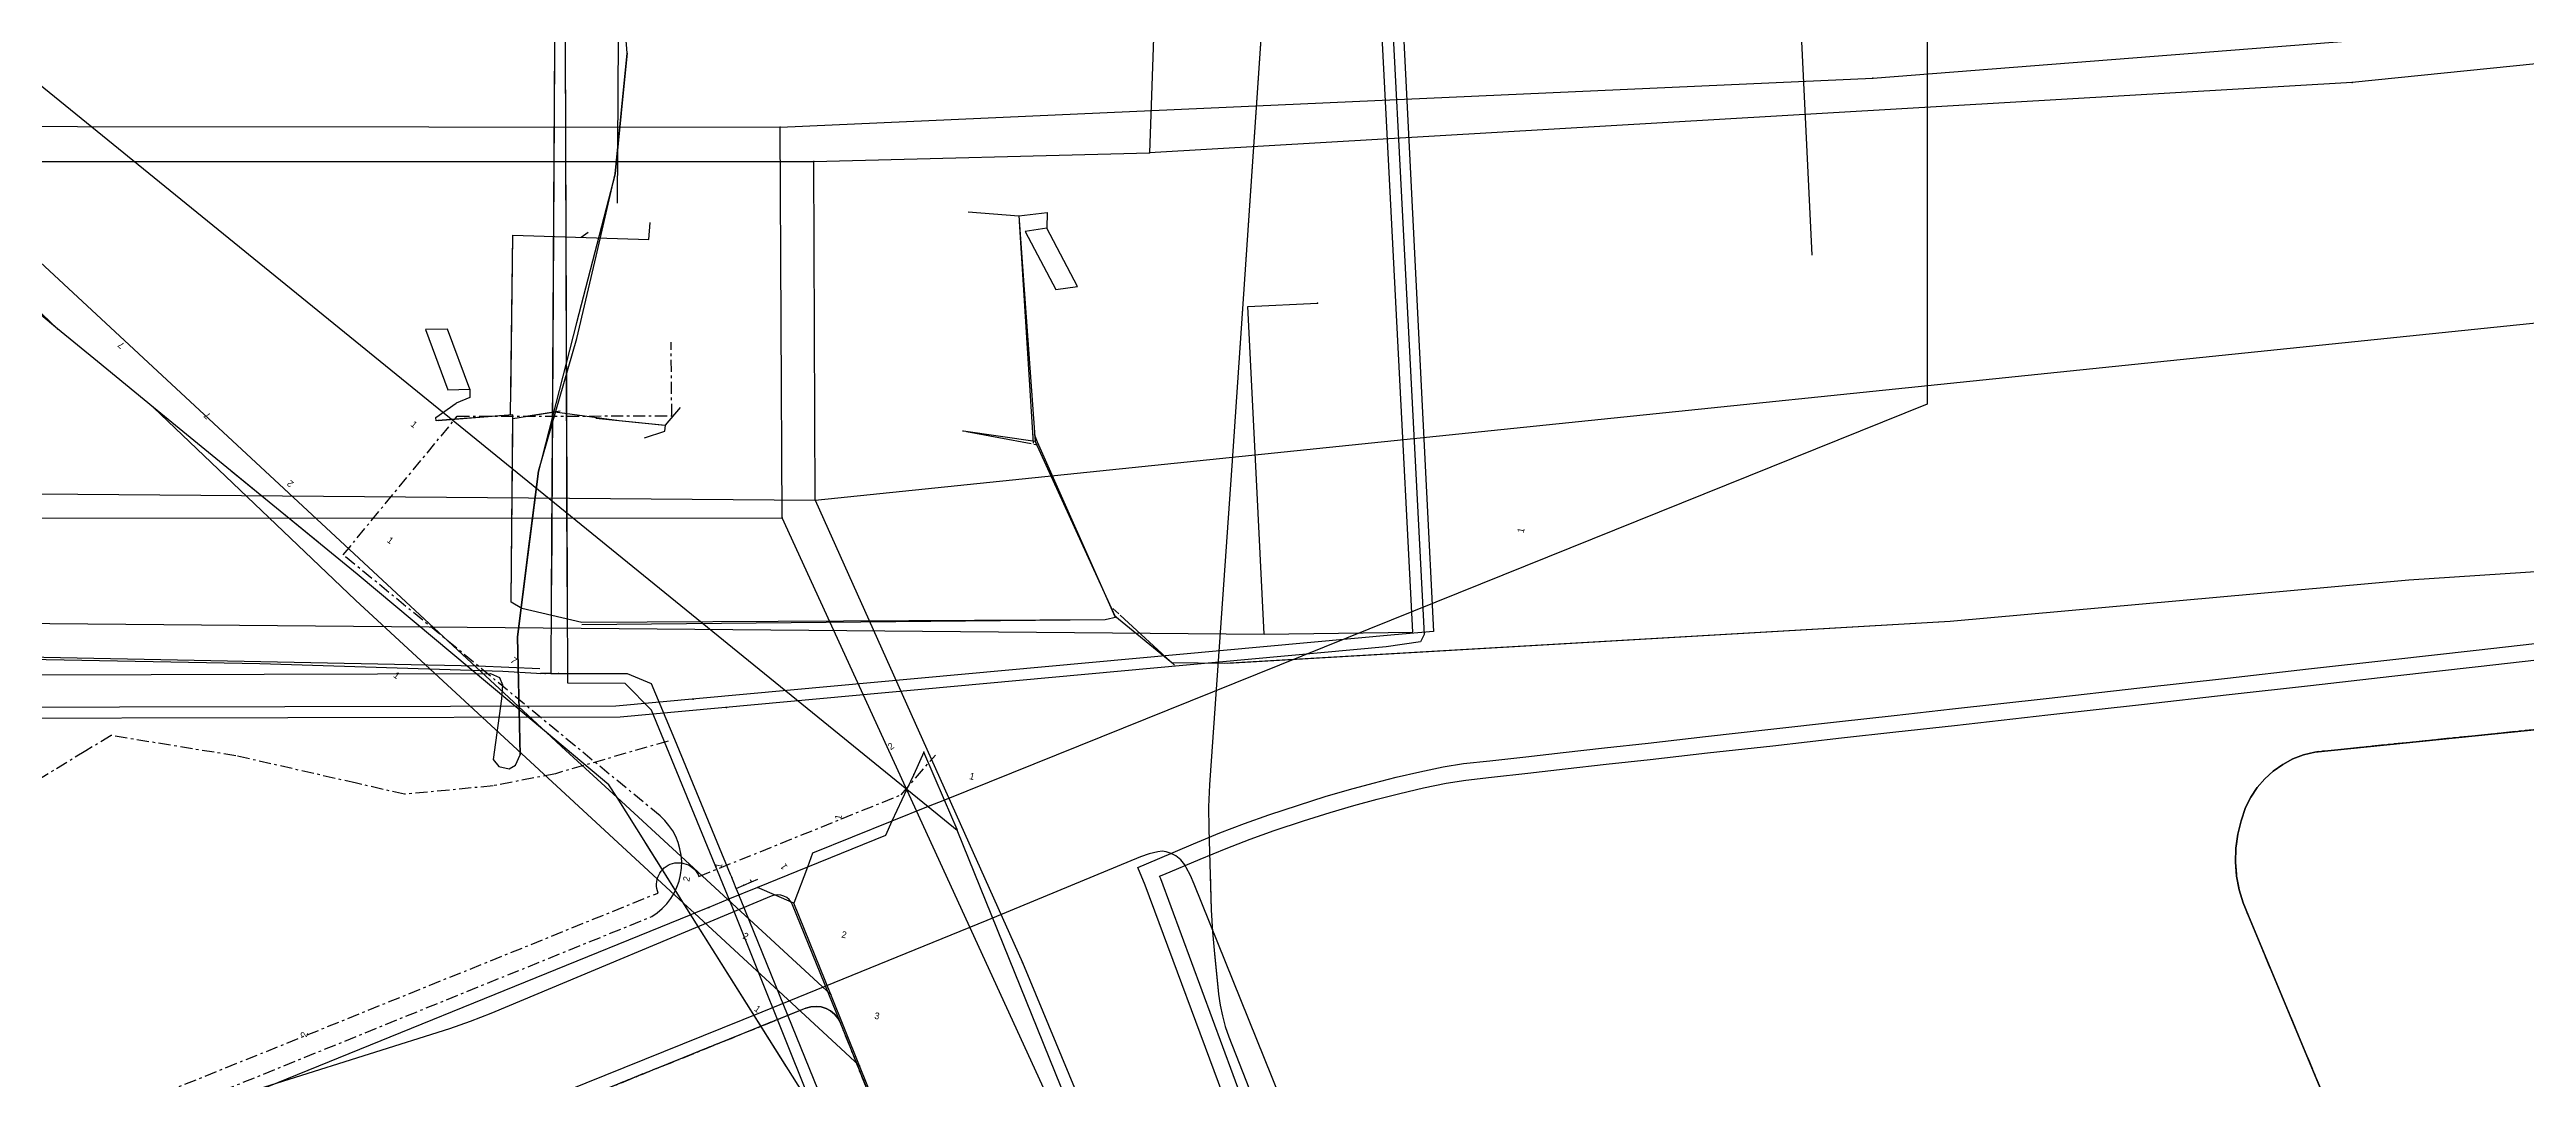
# Model space of a CAD drawing. Header units: metres. Extents: x -529 to 260, y -315 to 217.
# Drawn here: x -62.5 to 49.6, y -44.9 to 1.7 of the extents above; entities that cross this region are included whole.
import ezdxf

# ---------------------------------------------------------------- set-up
doc = ezdxf.new("R2010")
doc.units = ezdxf.units.M
doc.linetypes.add('DISUSED', pattern=[0.9943, 0.55, -0.1666, 0.1111, -0.1666])
for name, color, linetype, true_color in [('GM0772_ELS_Elektriciteitskabel', 7, 'Continuous', 0x960000), ('GM0772_ELS_Mantelbuis', 7, 'Continuous', 0x960000), ('GM0772_GWA_Appurtenance', 7, 'Continuous', 0xba38a8), ('GM0772_GWA_Rioolleiding', 7, 'Continuous', 0xba38a8), ('KL1001_WAT_Appurtenance', 7, 'Continuous', 0x0000ff), ('KL1001_WAT_Mantelbuis', 7, 'Continuous', 0x0000ff), ('KL1001_WAT_Waterleiding', 7, 'Continuous', 0x0000ff), ('KL1031_ELS_Duct', 7, 'Continuous', 0x960000), ('KL1031_ELS_Elektriciteitskabel', 7, 'Continuous', 0x960000), ('KL1031_ELS_ExtraDetailinfo', 7, 'Continuous', 0x960000), ('KL1031_ELS_Mantelbuis', 7, 'Continuous', 0x960000), ('KL1031_EMS_Elektriciteitskabel', 7, 'Continuous', 0xc80000), ('KL1031_EMS_Mantelbuis', 7, 'Continuous', 0xc80000), ('KL1031_GLD_Mantelbuis', 7, 'Continuous', 0xffaf3c), ('KL1031_GLD_OlieGasChemicalienPijpleiding', 7, 'Continuous', 0xffaf3c), ('KL1049_DAT_ExtraDetailinfo', 7, 'Continuous', 0x00ff00), ('KL1049_DAT_Mantelbuis', 7, 'Continuous', 0x00ff00), ('KL1049_DAT_Telecommunicatiekabel', 7, 'Continuous', 0x00ff00), ('KL1051_DAT_Annotatie', 7, 'Continuous', 0xffffff), ('KL1051_DAT_Appurtenance', 7, 'Continuous', 0x00ff00), ('KL1051_DAT_Kabelbed', 7, 'Continuous', 0x00ff00), ('KL1051_DAT_Mantelbuis', 7, 'Continuous', 0x00ff00), ('KL1233_WRM_Appurtenance', 7, 'Continuous', 0x008080), ('KL1233_WRM_ThermischePijpleiding', 7, 'Continuous', 0x008080)]:
    doc.layers.add(name, color=color, linetype=linetype, true_color=true_color)

msp = doc.modelspace()

# ---------------------------------------------------------------- linework, layer by layer
at = {"layer": 'GM0772_ELS_Elektriciteitskabel', "linetype": 'CONTINUOUS'}
for points in [[(-41.62, -14.83), (-41.52, -6.7), (-35.36, -6.9), (-35.3, -6.13)], [(-38.43, -6.8), (-38.11, -6.57)], [(-20.91, -5.65), (-18.61, -5.82), (-17.87, -16.04), (-14.27, -23.93), (-11.69, -26.05), (-9.3, -26.08), (23.54, -24.18), (44.31, -22.3), (56.01, -21.54), (78.7, -19.58), (79.9, -19.33)], [(-18.61, -5.82), (-17.33, -5.67)], [(-18.33, -6.53), (-16.94, -9.16), (-15.95, -9.02), (-17.34, -6.39), (-18.33, -6.53)], [(-17.33, -5.67), (-17.34, -6.39)], [(-43.46, -13.68), (-44.47, -10.96), (-45.47, -10.97), (-44.46, -13.7), (-43.46, -13.68)], [(-41.52, -14.83), (-44.91, -15.09), (-44.99, -15.1), (-45, -14.95), (-44.08, -14.3)], [(-43.46, -13.68), (-43.46, -14.05), (-44.08, -14.3)], [(-34.61, -15.31), (-33.93, -14.5)], [(-14.18, -24), (-14.71, -24.12), (-38.4, -24.24), (-41.11, -23.6), (-41.59, -23.32), (-41.52, -14.83)], [(-41.52, -15), (-39.61, -14.7), (-36.71, -15.09), (-34.61, -15.31)], [(-35.56, -15.87), (-34.63, -15.57), (-34.61, -15.31)], [(-17.87, -16.04), (-21.12, -15.58), (-21.16, -15.58)]]:
    msp.add_lwpolyline(points, dxfattribs=at)
at = {"layer": 'GM0772_ELS_Mantelbuis', "linetype": 'CONTINUOUS'}
for points in [[(-36.74, 4.75), (-36.8, -5.25)], [(16.71, 4.27), (17.28, -7.6)], [(-41.61, -14.21), (-41.52, -6.72)], [(-18.59, -6.09), (-17.96, -16.12)], [(-44.9, -15.09), (-41.7, -14.84)], [(-41.59, -23.19), (-41.52, -15.55)], [(-39.37, -14.67), (-40.92, -14.91)], [(-37.76, -14.98), (-34.63, -15.31)], [(-18.06, -16.15), (-20.98, -15.61)], [(-17.77, -16.21), (-17.93, -16.18)], [(-17.76, -16.07), (-17.91, -15.73)], [(-14.25, -23.98), (-17.76, -16.07)], [(-9.15, -26.07), (23.54, -24.18), (44.31, -22.3), (56.01, -21.54), (78.7, -19.58)], [(-14.71, -24.12), (-38.4, -24.34)], [(-14.36, -23.6), (-14.09, -23.84)], [(-14.03, -23.9), (-11.56, -26.16)]]:
    msp.add_lwpolyline(points, dxfattribs=at)
at = {"layer": 'GM0772_GWA_Appurtenance'}
for p in [(20.04, 0.41), (41.74, 0.21), (-29.42, -1.81), (-12.7, -2.98), (-27.89, -3.37), (-27.83, -18.69), (-29.33, -19.49), (-18.44, -39.62)]:
    msp.add_point(p, dxfattribs=at)
at = {"layer": 'GM0772_GWA_Rioolleiding', "linetype": 'CONTINUOUS'}
for points in [[(-11.25, 38.62), (-12.7, -2.98)], [(120.12, 8.18), (41.74, 0.21)], [(20.04, 0.41), (67.88, 4.16)], [(-29.42, -1.81), (20.04, 0.41)], [(41.74, 0.21), (-12.7, -2.98)], [(-77.14, -1.77), (-29.42, -1.81)], [(-29.33, -19.49), (-29.42, -1.81)], [(-27.89, -3.37), (-12.7, -2.98)], [(-100.43, -3.37), (-27.89, -3.37)], [(-27.83, -18.69), (-27.89, -3.37)], [(-27.83, -18.69), (60.6, -9.59)], [(-98.31, -18.13), (-27.83, -18.69)], [(-27.83, -18.69), (-18.44, -39.62)], [(-76.24, -19.51), (-29.33, -19.49)], [(-17.4, -45.49), (-29.33, -19.49)], [(-18.44, -39.62), (-7.45, -66.13)]]:
    msp.add_lwpolyline(points, dxfattribs=at)
at = {"layer": 'KL1001_WAT_Appurtenance'}
for p in [(-40.05, -26.54), (-39.45, -26.54), (-31.61, -35.78), (-31.29, -36.54), (-31.06, -36.12)]:
    msp.add_point(p, dxfattribs=at)
at = {"layer": 'KL1001_WAT_Mantelbuis', "linetype": 'CONTINUOUS'}
msp.add_lwpolyline([(-39.63, 1.46), (-39.77, -22.54)], dxfattribs=at)
at = {"layer": 'KL1001_WAT_Waterleiding', "linetype": 'CONTINUOUS'}
for points in [[(-39.63, 3.94), (-39.63, 1.97), (-39.78, -23.04), (-39.8, -26.54)], [(-102.16, -26.34), (-99.5, -26.31), (-96.48, -26.27), (-85.85, -26.21), (-65.07, -25.86), (-52.97, -26.09), (-41.97, -26.44), (-40.44, -26.53), (-40.27, -26.54)], [(-40.05, -26.54), (-40.27, -26.54)], [(-39.8, -26.54), (-40.05, -26.54)], [(-39.8, -26.54), (-39.45, -26.54)], [(-39.45, -26.54), (-39.26, -26.54), (-36.34, -26.54), (-35.25, -26.99), (-34.2, -29.51), (-31.68, -35.62), (-31.61, -35.78)], [(-31.51, -36.01), (-31.61, -35.78)], [(-30.72, -35.98), (-30.42, -35.86)], [(-31.41, -36.27), (-31.51, -36.01)], [(-31.41, -36.27), (-31.06, -36.12)], [(-31.29, -36.54), (-31.41, -36.27)], [(-17.83, -69.7), (-21.92, -59.61), (-31.18, -36.82), (-31.26, -36.63), (-31.29, -36.54)], [(-31.06, -36.12), (-30.72, -35.98)], [(-30.72, -35.98), (-30.76, -35.88)]]:
    msp.add_lwpolyline(points, dxfattribs=at)
at = {"layer": 'KL1001_WAT_Waterleiding', "linetype": 'DISUSED'}
msp.add_lwpolyline([(-34.49, -29.6), (-39.59, -31.08), (-42.41, -31.63), (-46.42, -32.01), (-48.59, -31.51), (-54.06, -30.27), (-59.7, -29.35), (-60.85, -30.05), (-65.31, -32.77), (-69.18, -35.58), (-71.87, -37.17), (-75.43, -39.26), (-79.13, -41.42)], dxfattribs=at)
at = {"layer": 'KL1031_ELS_Duct', "linetype": 'CONTINUOUS'}
msp.add_lwpolyline([(-6.31, 23.03), (-6.3, 22.61), (-6.32, 22.2), (-6.91, 13.31), (-8.96, -16.91), (-9.98, -31.58), (-10.02, -32.58)], dxfattribs=at)
at = {"layer": 'KL1031_ELS_Elektriciteitskabel', "linetype": 'CONTINUOUS'}
for points in [[(-7.04, 11.31), (-8.96, -16.91), (-9.98, -31.58), (-10.02, -32.58), (-10.01, -33.58), (-9.9, -37.24), (-9.84, -38.24), (-9.76, -39.24), (-9.57, -41.06), (-9.5, -41.56), (-9.4, -42.04), (-9.27, -42.52), (-9.1, -42.99), (-4.33, -55.18)], [(-7.04, 11.31), (-8.96, -16.91), (-9.98, -31.58), (-10.02, -32.58), (-10.01, -33.58), (-9.9, -37.24), (-9.84, -38.24), (-9.76, -39.24), (-9.57, -41.06), (-9.5, -41.56), (-9.4, -42.04), (-9.27, -42.52), (-9.1, -42.99), (-4.33, -55.18), (1.86, -70.9), (2.05, -71.33), (4.02, -76.81)], [(-40.3, -26.33), (-43.1, -26.21), (-65.03, -25.77)]]:
    msp.add_lwpolyline(points, dxfattribs=at)
at = {"layer": 'KL1031_ELS_ExtraDetailinfo', "linetype": 'CONTINUOUS'}
msp.add_lwpolyline([(-6.31, 23.03), (-6.3, 22.61), (-6.32, 22.2), (-6.91, 13.31), (-8.96, -16.91), (-9.98, -31.58), (-10.02, -32.58)], dxfattribs=at)
at = {"layer": 'KL1031_ELS_Mantelbuis', "linetype": 'CONTINUOUS'}
for points in [[(-6.31, 23.03), (-6.3, 22.61), (-6.32, 22.2), (-6.91, 13.31), (-8.96, -16.91), (-9.98, -31.58), (-10.02, -32.58)], [(-6.31, 23.03), (-6.3, 22.61), (-6.32, 22.2), (-6.91, 13.31), (-8.96, -16.91), (-9.98, -31.58), (-10.02, -32.58)], [(-9.95, -35.57), (-9.9, -37.24), (-9.84, -38.24), (-9.76, -39.24), (-9.59, -40.88)], [(-9.95, -35.57), (-9.9, -37.24), (-9.84, -38.24), (-9.76, -39.24), (-9.59, -40.88)]]:
    msp.add_lwpolyline(points, dxfattribs=at)
at = {"layer": 'KL1031_EMS_Elektriciteitskabel', "linetype": 'DISUSED'}
for points in [[(-56.49, -46.17), (-35.22, -37.54), (-34.98, -37.37), (-34.76, -37.18), (-34.55, -36.97), (-34.37, -36.73), (-34.22, -36.48), (-34.09, -36.22), (-33.99, -35.94), (-33.92, -35.65), (-33.88, -35.36), (-33.87, -35.06), (-33.89, -34.77), (-33.95, -34.48), (-34.03, -34.2), (-34.14, -33.92), (-34.28, -33.66), (-34.45, -33.42), (-34.64, -33.19), (-34.85, -32.99), (-49.19, -21.17), (-44.03, -14.9), (-34.32, -14.88), (-34.35, -11.54)], [(77.82, -26.25), (40.05, -30.1), (39.54, -30.23), (39.06, -30.41), (38.6, -30.66), (38.17, -30.96), (37.78, -31.31), (37.44, -31.71), (37.15, -32.14), (36.91, -32.61), (36.71, -33.21), (36.56, -33.82), (36.48, -34.45), (36.46, -35.08), (36.51, -35.71), (36.62, -36.33), (36.8, -36.93), (37.04, -37.52), (40.37, -45.48)], [(-57.28, -45.51), (-34.94, -36.48), (-35, -36.28), (-35.01, -36.17), (-35.01, -36.07), (-35, -35.97), (-34.98, -35.86), (-34.95, -35.76), (-34.91, -35.67), (-34.86, -35.58), (-34.8, -35.49), (-34.73, -35.41), (-34.66, -35.34), (-34.57, -35.28), (-34.48, -35.22), (-34.39, -35.18), (-34.29, -35.14), (-34.19, -35.12), (-34.08, -35.11), (-33.98, -35.11), (-33.87, -35.12), (-33.77, -35.14), (-33.67, -35.17), (-33.57, -35.21), (-33.48, -35.26), (-33.4, -35.32), (-33.32, -35.39), (-33.25, -35.46), (-33.18, -35.55), (-33.13, -35.64), (-33.09, -35.73), (-23.94, -32.03), (-22.39, -30.24)], [(-7.02, -90.98), (-10.57, -82.26), (-12.5, -77.57), (-26.69, -42.36), (-26.8, -42.15), (-26.95, -41.96), (-27.13, -41.81), (-27.34, -41.7), (-27.56, -41.63), (-27.79, -41.61), (-28.03, -41.63), (-28.25, -41.69), (-44.9, -48.42), (-58.28, -53.84), (-58.46, -53.89), (-58.66, -53.91), (-58.85, -53.89), (-59.04, -53.83), (-59.21, -53.74), (-59.36, -53.61), (-59.49, -53.46), (-59.58, -53.29), (-62.46, -46.21)], [(-0.63, -106.72), (-5.71, -94.19), (-10.57, -82.26), (-12.5, -77.57), (-26.69, -42.36), (-26.8, -42.15), (-26.95, -41.96), (-27.13, -41.81), (-27.34, -41.7), (-27.56, -41.63), (-27.79, -41.61), (-28.03, -41.63), (-28.25, -41.69), (-44.9, -48.42), (-58.28, -53.84), (-58.46, -53.89), (-58.66, -53.91), (-58.85, -53.89), (-59.04, -53.83), (-59.21, -53.74), (-59.36, -53.61), (-59.49, -53.46), (-59.58, -53.29), (-62.46, -46.21)], [(-52.63, -51.55), (-44.9, -48.42), (-28.25, -41.69), (-28.03, -41.63), (-27.79, -41.61), (-27.56, -41.63), (-27.34, -41.7), (-27.13, -41.81), (-26.95, -41.96), (-26.8, -42.15), (-26.69, -42.36)], [(-52.63, -51.55), (-44.9, -48.42), (-28.25, -41.69), (-28.03, -41.63), (-27.79, -41.61), (-27.56, -41.63), (-27.34, -41.7), (-27.13, -41.81), (-26.95, -41.96), (-26.8, -42.15), (-26.69, -42.36)], [(-12.5, -77.57), (-26.69, -42.36), (-26.8, -42.15), (-26.95, -41.96), (-27.13, -41.81), (-27.34, -41.7), (-27.56, -41.63), (-27.79, -41.61), (-28.03, -41.63), (-28.25, -41.69), (-44.9, -48.42)], [(-25.88, -44.36), (-26.69, -42.36)], [(-25.88, -44.36), (-26.69, -42.36)], [(-22.86, -51.86), (-25.88, -44.36)], [(-22.86, -51.86), (-25.88, -44.36)]]:
    msp.add_lwpolyline(points, dxfattribs=at)
at = {"layer": 'KL1031_EMS_Elektriciteitskabel', "linetype": 'CONTINUOUS'}
for points in [[(77.82, -26.25), (40.05, -30.1), (39.54, -30.23), (39.06, -30.41), (38.6, -30.66), (38.17, -30.96), (37.78, -31.31), (37.44, -31.71), (37.15, -32.14), (36.91, -32.61), (36.71, -33.21), (36.56, -33.82), (36.48, -34.45), (36.46, -35.08), (36.51, -35.71), (36.62, -36.33), (36.8, -36.93), (37.04, -37.52), (40.37, -45.48)], [(77.82, -26.25), (40.05, -30.1), (39.54, -30.23), (39.06, -30.41), (38.6, -30.66), (38.17, -30.96), (37.78, -31.31), (37.44, -31.71), (37.15, -32.14), (36.91, -32.61), (36.71, -33.21), (36.56, -33.82), (36.48, -34.45), (36.46, -35.08), (36.51, -35.71), (36.62, -36.33), (36.8, -36.93), (37.04, -37.52), (40.37, -45.48)], [(77.82, -26.25), (40.05, -30.1), (39.54, -30.23), (39.06, -30.41), (38.6, -30.66), (38.17, -30.96), (37.78, -31.31), (37.44, -31.71), (37.15, -32.14), (36.91, -32.61), (36.71, -33.21), (36.56, -33.82), (36.48, -34.45), (36.46, -35.08), (36.51, -35.71), (36.62, -36.33), (36.8, -36.93), (37.04, -37.52), (40.37, -45.48)], [(77.82, -26.25), (40.05, -30.1), (39.54, -30.23), (39.06, -30.41), (38.6, -30.66), (38.17, -30.96), (37.78, -31.31), (37.44, -31.71), (37.15, -32.14), (36.91, -32.61), (36.71, -33.21), (36.56, -33.82), (36.48, -34.45), (36.46, -35.08), (36.51, -35.71), (36.62, -36.33), (36.8, -36.93), (37.04, -37.52), (40.37, -45.48)], [(77.82, -26.25), (40.05, -30.1), (39.54, -30.23), (39.06, -30.41), (38.6, -30.66), (38.17, -30.96), (37.78, -31.31), (37.44, -31.71), (37.15, -32.14), (36.91, -32.61), (36.71, -33.21), (36.56, -33.82), (36.48, -34.45), (36.46, -35.08), (36.51, -35.71), (36.62, -36.33), (36.8, -36.93), (37.04, -37.52), (40.37, -45.48)], [(77.82, -26.25), (40.05, -30.1), (39.54, -30.23), (39.06, -30.41), (38.6, -30.66), (38.17, -30.96), (37.78, -31.31), (37.44, -31.71), (37.15, -32.14), (36.91, -32.61), (36.71, -33.21), (36.56, -33.82), (36.48, -34.45), (36.46, -35.08), (36.51, -35.71), (36.62, -36.33), (36.8, -36.93), (37.04, -37.52), (40.37, -45.48)], [(40.37, -45.48), (37.04, -37.52), (36.8, -36.93), (36.62, -36.33), (36.51, -35.71), (36.46, -35.08), (36.48, -34.45), (36.56, -33.82), (36.71, -33.21), (36.91, -32.61), (37.15, -32.14), (37.44, -31.71), (37.78, -31.31), (38.17, -30.96), (38.6, -30.66), (39.06, -30.41), (39.54, -30.23), (40.05, -30.1), (77.82, -26.25)], [(77.82, -26.25), (40.05, -30.1), (39.54, -30.23), (39.06, -30.41), (38.6, -30.66), (38.17, -30.96), (37.78, -31.31), (37.44, -31.71), (37.15, -32.14), (36.91, -32.61), (36.71, -33.21), (36.56, -33.82), (36.48, -34.45), (36.46, -35.08), (36.51, -35.71), (36.62, -36.33), (36.8, -36.93), (37.04, -37.52), (40.37, -45.48)], [(3.47, -71.16), (-10.67, -36.08), (-10.84, -35.69), (-11.04, -35.32), (-11.1, -35.21), (-11.28, -34.98), (-11.5, -34.8), (-11.59, -34.75), (-11.76, -34.67), (-11.94, -34.61), (-12.13, -34.59), (-12.32, -34.61), (-12.72, -34.7), (-13.1, -34.84), (-20.06, -37.73), (-30.25, -41.88), (-60.47, -54.07), (-65.07, -56.05)], [(-22.86, -51.86), (-26.69, -42.36), (-28.85, -37.02), (-28.92, -36.89), (-29.01, -36.78), (-29.12, -36.68), (-29.25, -36.62), (-29.39, -36.57), (-29.54, -36.56), (-29.68, -36.57), (-29.82, -36.62), (-42.51, -41.94), (-43.44, -42.3), (-44.39, -42.62), (-55.29, -46.07), (-56.24, -46.38), (-57.18, -46.72), (-60.63, -48.04)], [(-12.5, -77.57), (-26.69, -42.36), (-26.8, -42.15), (-26.95, -41.96), (-27.13, -41.81), (-27.34, -41.7), (-27.56, -41.63), (-27.79, -41.61), (-28.03, -41.63), (-28.25, -41.69), (-44.9, -48.42)]]:
    msp.add_lwpolyline(points, dxfattribs=at)
at = {"layer": 'KL1031_EMS_Mantelbuis', "linetype": 'CONTINUOUS'}
msp.add_lwpolyline([(-20.06, -37.73), (-30.25, -41.88)], dxfattribs=at)
at = {"layer": 'KL1031_GLD_Mantelbuis', "linetype": 'CONTINUOUS'}
msp.add_lwpolyline([(-39.05, -22.62), (-39.13, 2.38)], dxfattribs=at)
at = {"layer": 'KL1031_GLD_OlieGasChemicalienPijpleiding', "linetype": 'CONTINUOUS'}
msp.add_lwpolyline([(-142.64, -133.81), (-131.23, -129.29), (-129.3, -128.54), (-121.91, -125.59), (-35.27, -90.39), (-19.16, -83.91), (-18.15, -83.51), (-17.71, -82.92), (-15.29, -77.12), (-24.71, -54.25), (-31.56, -37.17), (-35.24, -28.21), (-36.43, -27), (-39.03, -26.98), (-39.14, 5.87)], dxfattribs=at)
at = {"layer": 'KL1049_DAT_ExtraDetailinfo', "linetype": 'CONTINUOUS'}
msp.add_lwpolyline([(-41.18, -30.23), (-41.31, -24.88), (-40.84, -21.14), (-40.36, -17.39), (-38.62, -11.38), (-37.75, -7.65), (-36.89, -3.93), (-36.34, 1.53)], dxfattribs=at)
at = {"layer": 'KL1049_DAT_Mantelbuis', "linetype": 'CONTINUOUS'}
msp.add_lwpolyline([(-36.34, 1.53), (-36.61, -1.18), (-36.89, -3.93), (-38.63, -10.67), (-40.36, -17.39), (-40.84, -21.17), (-41.31, -24.88), (-41.25, -27.58), (-41.18, -30.23)], dxfattribs=at)
at = {"layer": 'KL1049_DAT_Telecommunicatiekabel', "linetype": 'CONTINUOUS'}
msp.add_lwpolyline([(-83.51, -26.67), (-42.53, -26.55), (-42.12, -26.73), (-41.99, -27.05), (-42.03, -27.69), (-42.4, -30.44), (-42.15, -30.76), (-41.68, -30.86), (-41.39, -30.69), (-41.18, -30.23), (-41.31, -24.88), (-40.84, -21.14), (-40.36, -17.39), (-38.62, -11.38), (-37.75, -7.65), (-36.89, -3.93), (-36.34, 1.53), (-36.5, 3.65)], dxfattribs=at)
at = {"layer": 'KL1051_DAT_Appurtenance'}
for p in [(-62.12, -10.94), (-57.78, -14.51), (-22.91, -30.11), (-23.37, -31.11), (-21.41, -33.63), (-30.44, -36.23), (-28.79, -36.94), (-32.64, -37.13), (-27.12, -41.08), (-25.82, -44.3)]:
    msp.add_point(p, dxfattribs=at)
at = {"layer": 'KL1051_DAT_Kabelbed', "linetype": 'CONTINUOUS'}
for points in [[(-69.39, 4.52), (-68.34, 3.61), (-67.27, 3.64), (-23.68, -31.78), (-22.71, -32.57), (-21.41, -33.63)], [(22.5, 4.22), (22.5, -14.35), (-21.98, -32.28), (-22.71, -32.57), (-24.36, -33.23), (-27.95, -34.68), (-28.18, -35.31), (-28.79, -36.94)], [(-121.63, 0.18), (-121.41, 0.18), (-112.44, 0.18), (-91.26, 0.17), (-88.44, 0.17), (-73.79, 0.17), (-69.43, -3.98), (-68, -5.34), (-62.12, -10.94)], [(-27.12, -41.08), (-27.12, -41.07), (-31.79, -36.78), (-36.8, -32.16), (-39.31, -29.85), (-39.99, -29.21), (-63.55, -7.33), (-65.75, -5.35), (-68, -5.34), (-69.42, -5.33), (-70.52, -5.32)], [(-62.12, -10.94), (-65.28, -8.32), (-65.49, -8.16), (-65.71, -8.02), (-65.94, -7.9), (-66.18, -7.8), (-66.43, -7.72), (-66.69, -7.67), (-66.95, -7.63), (-67.21, -7.62), (-69.42, -7.62), (-77.75, -7.6), (-96.76, -7.56), (-103.11, -7.55), (-127.77, -7.5), (-160.71, -7.43), (-177.28, -7.38), (-234.7, -7.18), (-286.89, -7.37), (-302.52, -7.37), (-307.02, -7.38)], [(-57.78, -14.51), (-60.32, -12.42), (-62.12, -10.94)], [(-16.6, -79.24), (-16.59, -79.21), (-15.54, -76.73), (-15.53, -76.69), (-15.54, -76.66), (-27.91, -46.28), (-33.46, -37.46), (-33.79, -36.94), (-36.8, -32.16), (-37.17, -31.58), (-39.99, -29.21), (-48.56, -22.04), (-57.78, -14.51)], [(-57.78, -14.51), (-48.64, -23.22), (-33.79, -36.94), (-33.3, -37.39), (-26.67, -43.52), (-25.82, -44.3), (-25.82, -44.3)], [(-50.32, -20.6), (-54.27, -17.38)], [(-22.91, -30.11), (-23.37, -31.11)], [(-21.41, -33.63), (-21.41, -33.61), (-21.98, -32.28), (-22.91, -30.11)], [(-23.37, -31.11), (-23.68, -31.78), (-24.36, -33.23), (-24.65, -33.87), (-28.18, -35.31), (-30.44, -36.23)], [(-3.94, -76.77), (-21.41, -33.63)], [(-29.13, -44.34), (-35.51, -34.21)], [(-30.44, -36.23), (-31.79, -36.78), (-32.64, -37.13)], [(-28.79, -36.94), (-30.44, -36.23)], [(-27.12, -41.08), (-27.12, -41.07), (-28.79, -36.94)], [(-32.64, -37.13), (-33.3, -37.39), (-33.46, -37.46), (-55.95, -46.61), (-62.64, -49.33), (-64.44, -44.89)], [(-25.82, -44.3), (-25.82, -44.3), (-27.12, -41.08)], [(-13.17, -75.77), (-13.54, -74.75), (-25.82, -44.3)]]:
    msp.add_lwpolyline(points, dxfattribs=at)
at = {"layer": 'KL1051_DAT_Mantelbuis', "linetype": 'CONTINUOUS'}
for points in [[(-50.32, -20.6), (-54.27, -17.38)], [(-50.32, -20.6), (-54.27, -17.38)], [(-29.13, -44.34), (-35.51, -34.21)], [(-29.13, -44.34), (-35.51, -34.21)]]:
    msp.add_lwpolyline(points, dxfattribs=at)
at = {"layer": 'KL1233_WRM_Appurtenance'}
for p in [(-5.1, -9.78), (-33.36, -27.7), (-31.84, -28.08)]:
    msp.add_point(p, dxfattribs=at)
at = {"layer": 'KL1233_WRM_ThermischePijpleiding', "linetype": 'CONTINUOUS'}
for points in [[(-7.51, -24.76), (-0.78, -24.67), (-3.21, 22.53), (-6.91, 28.6), (-7.51, 74.97), (-10.2, 77.76), (-10.2, 79.02)], [(-6.77, 57.42), (-6.41, 28.75), (-2.72, 22.68), (-0.27, -24.78), (-0.43, -25.11), (-1.98, -25.34), (-36.66, -28.52)], [(-6.26, 56.36), (-5.91, 28.89), (-2.22, 22.83), (0.16, -24.64), (-1.61, -24.8), (-36.85, -28.02)], [(-36.85, -28.02), (-126.73, -28.2), (-148.06, -8.39), (-149.2, -7.85), (-154.87, -7.71), (-158.49, -7.63)], [(-36.66, -28.52), (-126.93, -28.7), (-148.35, -8.81), (-149.32, -8.35), (-155.48, -8.2), (-158.55, -8.13)], [(-7.51, -24.76), (-7.87, -17.46), (-8.25, -9.93), (-5.1, -9.78)], [(-95.12, -24), (-7.51, -24.76)], [(-9.14, -46.24), (-12.89, -36.12), (-13.23, -35.33), (-12.34, -34.95), (-10.7, -34.25), (-9.51, -33.76), (-8.4, -33.34), (-7.3, -32.94), (-5.96, -32.5), (-4.74, -32.11), (-3.65, -31.8), (-2.58, -31.51), (-1.53, -31.24), (-0.46, -30.99), (0.59, -30.77), (1.52, -30.62), (2.7, -30.49), (4.34, -30.31), (6.03, -30.12), (7.89, -29.91), (9.87, -29.69), (12.47, -29.39), (15.42, -29.06), (18.54, -28.71), (21.01, -28.44), (23.65, -28.14), (27.89, -27.67), (32.13, -27.19), (36.09, -26.75), (39.77, -26.33), (43.45, -25.92), (47.36, -25.48), (53.19, -24.83)], [(-8.44, -45.98), (-12.19, -35.84), (-12.24, -35.72), (-12.05, -35.64), (-10.41, -34.94), (-9.23, -34.46), (-8.14, -34.04), (-7.05, -33.65), (-5.73, -33.21), (-4.52, -32.83), (-3.45, -32.52), (-2.39, -32.23), (-1.36, -31.97), (-0.3, -31.72), (0.73, -31.5), (1.62, -31.37), (2.78, -31.24), (4.43, -31.05), (6.11, -30.86), (7.97, -30.65), (9.96, -30.43), (12.56, -30.14), (15.51, -29.81), (18.62, -29.46), (21.09, -29.18), (23.74, -28.89), (27.97, -28.41), (32.21, -27.94), (36.17, -27.49), (39.85, -27.08), (43.54, -26.67), (47.44, -26.23), (53.28, -25.57)]]:
    msp.add_lwpolyline(points, dxfattribs=at)

# ---------------------------------------------------------------- texts
at = {"layer": 'KL1051_DAT_Annotatie', "char_height": 0.3, "attachment_point": 7}
for s, insert, rotation in [('7', (-59.07, -11.64), 140.063), ('7', (-55.17, -14.83), 139.963), ('1', (-46.17, -15.31), 319.863), ('2', (-51.41, -17.91), 139.963), ('1', (4.24, -20.2), 78.763), ('1', (-47.24, -20.57), 323.563), ('7', (-41.65, -26), 320.663), ('1', (-46.95, -26.68), 323.463), ('2', (-24.41, -30.02), 35.563), ('1', (-20.87, -31.32), 347.663), ('1', (-26.66, -33.18), 78.563), ('2', (-33.53, -35.98), 78.563), ('1', (-32.07, -35.38), 78.563), ('1', (-29.06, -35.3), 124.063), ('2', (-31.13, -38.53), 338.563), ('2', (-26.66, -38.49), 348.763), ('1', (-30.62, -41.78), 323.463), ('3', (-25.17, -42.17), 348.763), ('2', (-50.84, -43.02), 78.563)]:
    msp.add_mtext(s, dxfattribs=dict(at, insert=insert, rotation=rotation))

doc.saveas('drawing.dxf')
